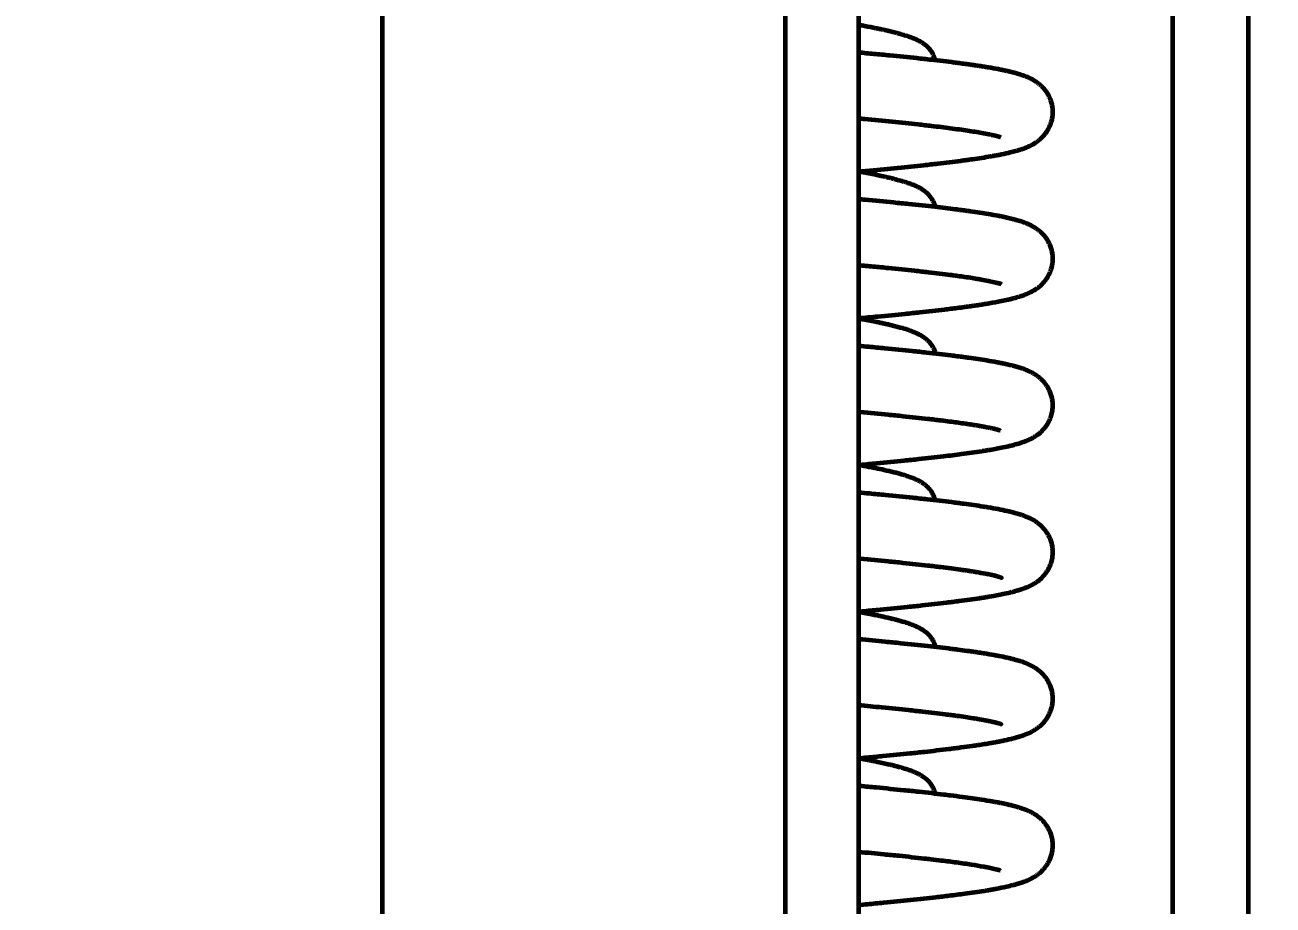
# Model space of a CAD drawing. Header units: millimetres. Extents: x 0 to 840, y 0 to 594.
# Drawn here: x 59.703 to 64.244, y 435.67 to 438.87 of the extents above; entities that cross this region are included whole.
import ezdxf

# ---------------------------------------------------------------- set-up
doc = ezdxf.new("R2010")
doc.units = ezdxf.units.MM
doc.linetypes.add('K5LT_BASIC', pattern=[0])
doc.linetypes.add('K5LT_THIN', pattern=[0])
doc.layers.add('Системный слой', color=7, linetype='Continuous')
doc.styles.add('KDIMTEXTSTYLE', font='GOST_AU.SHX', dxfattribs={"width": 0.96, "oblique": 15, "height": 5})
doc.dimstyles.new('KDIMSTYLE (0.07)', dxfattribs={"dimtxt": 5, "dimasz": 1, "dimexe": 2, "dimexo": 0, "dimgap": 1, "dimtad": 1, "dimlfac": 15, "dimtxsty": 'KDIMTEXTSTYLE', "dimsah": 1, "dimcen": 0, "dimdle": 1, "dimadec": 0, "dimazin": 0, "dimtfac": 0.667, "dimtmove": 0, "dimatfit": 3, "dimfxl": 1, "dimtvp": 1, "dimtolj": 1, "dimtzin": 0, "dimarcsym": 0})

# ---------------------------------------------------------------- blocks, each defined once
blk = doc.blocks.new('KDIMARROW_01')
at = {"layer": 'Системный слой'}
blk.add_hatch(color=0, dxfattribs=at).paths.add_polyline_path([(0, 0), (-5, 0.6583), (-4.5, 0), (-5, -0.6583)])
at = {"layer": 'Системный слой', "color": 0, "linetype": 'K5LT_THIN', "lineweight": 18}
for p, q in [((-4.5, 0), (-5, 0.6583)), ((-5, 0.6583), (0, 0)), ((0, 0), (-5, -0.6583)), ((-5, -0.6583), (-4.5, 0)), ((0, 0), (-1, 0))]:
    blk.add_line(p, q, dxfattribs=at)

msp = doc.modelspace()

# ---------------------------------------------------------------- linework, layer by layer
at = {"layer": 'Системный слой', "color": 5, "linetype": 'K5LT_BASIC', "lineweight": 60, "true_color": 0x0000ff}
for p, q in [((61.00305, 512.31632), (61.00305, 411.74583)), ((62.46971, 512.30589), (62.46971, 411.73474)), ((63.87945, 413.73968), (63.87945, 445.75139)), ((64.15418, 445.75139), (64.15418, 413.77201)), ((62.73638, 445.61806), (62.73638, 413.95986))]:
    msp.add_line(p, q, dxfattribs=at)
for points, knots in [([(63.01486, 438.74172), (63.01483, 438.74189), (63.01479, 438.74207), (63.01417, 438.74521), (63.01347, 438.74794), (63.01133, 438.75483), (63.00987, 438.75852), (63.00688, 438.76483), (63.00544, 438.76749), (63.00259, 438.77225), (63.00093, 438.77473), (62.99774, 438.77907), (62.99598, 438.78127), (62.99252, 438.78525), (62.9907, 438.78716), (62.98568, 438.79211), (62.98256, 438.7948), (62.97723, 438.79898), (62.97533, 438.80037), (62.97115, 438.80327), (62.96908, 438.80461), (62.96471, 438.80731), (62.96243, 438.80864), (62.95503, 438.81274), (62.94976, 438.81532), (62.94161, 438.81896), (62.93895, 438.82009), (62.93057, 438.82351), (62.92472, 438.82569), (62.91541, 438.82892), (62.91212, 438.83002), (62.90079, 438.83366), (62.89243, 438.83613), (62.87974, 438.83963), (62.8758, 438.84068), (62.8594, 438.84493), (62.84623, 438.84807), (62.83032, 438.8516), (62.82845, 438.85201), (62.82278, 438.85325), (62.81894, 438.85407), (62.81026, 438.8559), (62.80538, 438.8569), (62.78737, 438.86054), (62.77373, 438.86316), (62.75196, 438.86716), (62.74425, 438.86854), (62.73638, 438.86993)], [15.2708964, 15.2708964, 15.2708964, 15.2708964, 15.2814512, 15.2814512, 15.4597639, 15.4597639, 15.7178804, 15.7178804, 15.9135565, 15.9135565, 16.108643, 16.108643, 16.3069277, 16.3069277, 16.5097208, 16.5097208, 16.8665158, 16.8665158, 17.0900401, 17.0900401, 17.3260732, 17.3260732, 17.5758836, 17.5758836, 18.1455824, 18.1455824, 18.4264481, 18.4264481, 19.0025335, 19.0025335, 19.3081515, 19.3081515, 20.0282558, 20.0282558, 20.3433594, 20.3433594, 21.3061923, 21.3061923, 21.4337914, 21.4337914, 21.6889895, 21.6889895, 22.0024793, 22.0024793, 22.8263653, 22.8263653, 23.2641921, 23.2641921, 23.2641921, 23.2641921]), ([(62.73638, 438.3374), (62.74038, 438.33776), (62.74436, 438.33813), (62.7582, 438.3394), (62.768, 438.34031), (62.81231, 438.34445), (62.84593, 438.34768), (62.91142, 438.35422), (62.94324, 438.35752), (62.9823, 438.36177), (62.99082, 438.36271), (63.00768, 438.3646), (63.01601, 438.36555), (63.05373, 438.3699), (63.08166, 438.37332), (63.11526, 438.37774), (63.12256, 438.37872), (63.13679, 438.38066), (63.14371, 438.38163), (63.17423, 438.38601), (63.19615, 438.38942), (63.21853, 438.39327), (63.22057, 438.39363), (63.22853, 438.39503), (63.23431, 438.39608), (63.24555, 438.39819), (63.25107, 438.39926), (63.26762, 438.40261), (63.2783, 438.40495), (63.29501, 438.40897), (63.30162, 438.41066), (63.31226, 438.41361), (63.31637, 438.4148), (63.32468, 438.41736), (63.32852, 438.41861), (63.3386, 438.42209), (63.34506, 438.42454), (63.35472, 438.42869), (63.35821, 438.43029), (63.3683, 438.43528), (63.37418, 438.43848), (63.38488, 438.44559), (63.38789, 438.44774), (63.39443, 438.45284), (63.39763, 438.45554), (63.40387, 438.46135), (63.40713, 438.46465), (63.41432, 438.47274), (63.41885, 438.47862), (63.42608, 438.48987), (63.42952, 438.49619), (63.43329, 438.50478), (63.43425, 438.50714), (63.43556, 438.51066), (63.43596, 438.5118), (63.43712, 438.51524), (63.43784, 438.51756), (63.43979, 438.52464), (63.44083, 438.52948), (63.44237, 438.53952), (63.44285, 438.54474), (63.44314, 438.5552), (63.44297, 438.56045), (63.44197, 438.57084), (63.44115, 438.57599), (63.43891, 438.58606), (63.43749, 438.59098), (63.43363, 438.60194), (63.43101, 438.60784), (63.42501, 438.61911), (63.4216, 438.62447), (63.41778, 438.62968), (63.41749, 438.63006), (63.41423, 438.63442), (63.411, 438.63825), (63.40493, 438.64476), (63.40176, 438.64783), (63.39571, 438.65324), (63.39255, 438.65583), (63.38635, 438.66052), (63.38333, 438.66263), (63.37478, 438.66819), (63.37004, 438.67086), (63.36176, 438.67514), (63.35856, 438.67668), (63.35203, 438.67964), (63.3485, 438.68113), (63.34165, 438.68386), (63.33801, 438.68522), (63.32792, 438.68879), (63.32156, 438.6908), (63.31081, 438.69396), (63.30652, 438.69515), (63.29594, 438.69795), (63.28934, 438.69958), (63.2776, 438.7023), (63.27271, 438.70339), (63.2625, 438.70557), (63.25721, 438.70666), (63.24121, 438.70982), (63.23001, 438.71189), (63.21223, 438.71497), (63.20609, 438.716), (63.19353, 438.71805), (63.1871, 438.71907), (63.174, 438.72109), (63.16732, 438.72209), (63.15811, 438.72344), (63.15573, 438.72379), (63.15082, 438.7245), (63.14829, 438.72486), (63.14064, 438.72594), (63.13546, 438.72667), (63.12302, 438.72837), (63.1157, 438.72935), (63.1008, 438.73131), (63.09323, 438.73229), (63.05873, 438.73664), (63.0303, 438.74001), (62.99184, 438.74432), (62.98323, 438.74528), (62.9658, 438.74717), (62.95699, 438.74812), (62.91647, 438.75242), (62.88346, 438.75576), (62.83984, 438.76003), (62.83033, 438.76095), (62.81118, 438.76278), (62.80154, 438.7637), (62.77361, 438.76633), (62.75512, 438.76804), (62.73638, 438.76975)], [17.6514109, 17.6514109, 17.6514109, 17.6514109, 17.7772983, 17.7772983, 18.0899646, 18.0899646, 19.2030802, 19.2030802, 20.3381333, 20.3381333, 20.6607478, 20.6607478, 20.9848758, 20.9848758, 22.1507212, 22.1507212, 22.4818189, 22.4818189, 22.8090733, 22.8090733, 23.9511004, 23.9511004, 24.0673039, 24.0673039, 24.4069544, 24.4069544, 24.7470429, 24.7470429, 25.4603429, 25.4603429, 25.9392161, 25.9392161, 26.2642799, 26.2642799, 26.5715778, 26.5715778, 27.0630792, 27.0630792, 27.3356664, 27.3356664, 27.8157053, 27.8157053, 28.0263359, 28.0263359, 28.2252648, 28.2252648, 28.4161238, 28.4161238, 28.6871599, 28.6871599, 28.9389208, 28.9389208, 29.030365, 29.030365, 29.0734309, 29.0734309, 29.1595627, 29.1595627, 29.3318263, 29.3318263, 29.5120752, 29.5120752, 29.692458, 29.692458, 29.8728064, 29.8728064, 30.0529797, 30.0529797, 30.287323, 30.287323, 30.5294085, 30.5294085, 30.5484005, 30.5484005, 30.7512887, 30.7512887, 30.941529, 30.941529, 31.1378553, 31.1378553, 31.3425172, 31.3425172, 31.707586, 31.707586, 31.9524764, 31.9524764, 32.2173605, 32.2173605, 32.4995814, 32.4995814, 33.0087112, 33.0087112, 33.3282566, 33.3282566, 33.8013984, 33.8013984, 34.1361041, 34.1361041, 34.4753126, 34.4753126, 35.1410374, 35.1410374, 35.4805396, 35.4805396, 35.8183769, 35.8183769, 36.1546751, 36.1546751, 36.2709726, 36.2709726, 36.3927115, 36.3927115, 36.6361892, 36.6361892, 36.9688223, 36.9688223, 37.2999793, 37.2999793, 38.4507249, 38.4507249, 38.7768409, 38.7768409, 39.1017879, 39.1017879, 40.2519159, 40.2519159, 40.5683975, 40.5683975, 40.883783, 40.883783, 41.4741036, 41.4741036, 41.4741036, 41.4741036]), ([(63.25377, 438.46123), (63.25242, 438.4617), (63.25138, 438.46203), (63.24794, 438.46309), (63.24599, 438.46366), (63.23824, 438.46581), (63.23058, 438.46771), (63.21817, 438.47045), (63.21431, 438.47127), (63.20232, 438.47371), (63.1937, 438.47535), (63.16897, 438.47977), (63.1515, 438.48261), (63.11329, 438.48832), (63.09243, 438.49121), (63.04853, 438.4969), (63.02559, 438.49971), (62.99347, 438.50344), (62.98543, 438.50436), (62.96913, 438.5062), (62.96086, 438.50711), (62.92262, 438.5113), (62.89121, 438.51457), (62.82621, 438.52108), (62.79265, 438.52432), (62.75087, 438.52823), (62.74364, 438.5289), (62.73638, 438.52957)], [0, 0, 0, 0, 0.2910511, 0.2910511, 0.5841198, 0.5841198, 1.3557373, 1.3557373, 1.6748991, 1.6748991, 2.2860591, 2.2860591, 3.2956383, 3.2956383, 4.3052176, 4.3052176, 5.2765956, 5.2765956, 5.5937508, 5.5937508, 5.9098311, 5.9098311, 7.0343142, 7.0343142, 8.1433826, 8.1433826, 8.3734093, 8.3734093, 8.3734093, 8.3734093]), ([(63.01486, 438.20841), (63.01443, 438.21062), (63.01392, 438.21279), (63.01268, 438.21728), (63.01184, 438.21984), (63.0095, 438.22609), (63.00747, 438.23045), (63.00332, 438.23787), (63.00093, 438.24148), (62.99682, 438.24691), (62.99519, 438.24888), (62.99166, 438.25283), (62.98999, 438.25456), (62.98626, 438.25816), (62.9845, 438.25974), (62.98153, 438.26224), (62.98051, 438.26307), (62.97568, 438.26687), (62.9719, 438.26948), (62.96592, 438.27325), (62.96364, 438.27461), (62.95904, 438.2772), (62.9567, 438.27845), (62.94881, 438.28246), (62.94334, 438.28493), (62.93481, 438.28846), (62.93188, 438.28962), (62.92326, 438.29289), (62.91738, 438.29495), (62.90788, 438.29806), (62.90441, 438.29915), (62.89329, 438.30254), (62.88529, 438.30481), (62.87293, 438.3081), (62.86887, 438.30915), (62.86057, 438.31123), (62.85633, 438.31227), (62.84765, 438.31434), (62.84323, 438.31536), (62.83506, 438.31722), (62.83134, 438.31805), (62.82293, 438.31988), (62.8182, 438.3209), (62.80857, 438.32291), (62.80367, 438.32391), (62.78211, 438.32825), (62.76458, 438.33156), (62.74292, 438.33544), (62.73966, 438.33602), (62.73638, 438.33659)], [15.2770066, 15.2770066, 15.2770066, 15.2770066, 15.4116474, 15.4116474, 15.5666838, 15.5666838, 15.8501147, 15.8501147, 16.1411407, 16.1411407, 16.3360032, 16.3360032, 16.5367714, 16.5367714, 16.7459133, 16.7459133, 16.8650735, 16.8650735, 17.2837846, 17.2837846, 17.5317871, 17.5317871, 17.7900805, 17.7900805, 18.3788375, 18.3788375, 18.6716961, 18.6716961, 19.2339442, 19.2339442, 19.5433923, 19.5433923, 20.2100357, 20.2100357, 20.5256667, 20.5256667, 20.8415178, 20.8415178, 21.1572127, 21.1572127, 21.4128408, 21.4128408, 21.727157, 21.727157, 22.0406414, 22.0406414, 23.0834015, 23.0834015, 23.2661389, 23.2661389, 23.2661389, 23.2661389]), ([(62.73638, 437.80406), (62.76005, 437.80623), (62.78331, 437.80839), (62.84037, 437.81381), (62.87358, 437.81707), (62.91463, 437.82125), (62.92362, 437.82218), (62.94144, 437.82404), (62.95026, 437.82498), (62.99027, 437.82927), (63.02013, 437.83263), (63.05645, 437.83696), (63.06436, 437.83792), (63.07996, 437.83985), (63.08764, 437.84082), (63.10461, 437.843), (63.11381, 437.84421), (63.13009, 437.84641), (63.13722, 437.84739), (63.15122, 437.84937), (63.15809, 437.85036), (63.17156, 437.85236), (63.17816, 437.85336), (63.18768, 437.85485), (63.1907, 437.85533), (63.20008, 437.85683), (63.2063, 437.85785), (63.22772, 437.86149), (63.24211, 437.86413), (63.26424, 437.86859), (63.27245, 437.87034), (63.28514, 437.87325), (63.28994, 437.8744), (63.30213, 437.87746), (63.30939, 437.87942), (63.32044, 437.8827), (63.32472, 437.88404), (63.33426, 437.88721), (63.33978, 437.8892), (63.34915, 437.89295), (63.35228, 437.89428), (63.35945, 437.89755), (63.3626, 437.89908), (63.37229, 437.90417), (63.3788, 437.90801), (63.38852, 437.91489), (63.39199, 437.91753), (63.39835, 437.92286), (63.40166, 437.92586), (63.40782, 437.93207), (63.41087, 437.93542), (63.41578, 437.94144), (63.41773, 437.944), (63.4233, 437.95193), (63.42675, 437.95765), (63.43273, 437.96977), (63.43524, 437.97594), (63.43881, 437.98738), (63.44005, 437.99238), (63.44192, 438.00262), (63.44254, 438.00781), (63.44314, 438.01826), (63.44311, 438.02351), (63.44241, 438.03391), (63.44174, 438.0391), (63.4398, 438.04918), (63.4385, 438.0542), (63.43545, 438.06373), (63.43363, 438.06839), (63.42957, 438.07733), (63.42731, 438.08162), (63.42157, 438.09123), (63.41793, 438.09636), (63.41393, 438.10131), (63.41364, 438.10167), (63.41021, 438.10583), (63.40686, 438.10944), (63.40064, 438.11555), (63.39743, 438.11842), (63.39133, 438.12347), (63.38814, 438.12588), (63.3819, 438.13026), (63.37887, 438.13223), (63.37012, 438.13754), (63.36523, 438.14011), (63.35673, 438.14421), (63.35345, 438.14568), (63.34679, 438.1485), (63.34316, 438.14994), (63.33612, 438.15258), (63.3324, 438.15389), (63.3223, 438.15725), (63.31607, 438.15913), (63.30531, 438.16214), (63.30088, 438.16332), (63.28992, 438.16611), (63.28307, 438.16773), (63.27093, 438.17045), (63.26588, 438.17153), (63.25539, 438.17369), (63.24996, 438.17477), (63.2331, 438.178), (63.22113, 438.18013), (63.18851, 438.1856), (63.1669, 438.1889), (63.14005, 438.19269), (63.1364, 438.1932), (63.12555, 438.1947), (63.11825, 438.19568), (63.10341, 438.19764), (63.09586, 438.19862), (63.06481, 438.20256), (63.04016, 438.20551), (62.98407, 438.21191), (62.95218, 438.21535), (62.90986, 438.21972), (62.90075, 438.22065), (62.88235, 438.2225), (62.87306, 438.22343), (62.83034, 438.22765), (62.79578, 438.23094), (62.75234, 438.23496), (62.74438, 438.23569), (62.73638, 438.23642)], [16.2624101, 16.2624101, 16.2624101, 16.2624101, 16.9775391, 16.9775391, 18.0525684, 18.0525684, 18.3585298, 18.3585298, 18.6658319, 18.6658319, 19.7704416, 19.7704416, 20.0848766, 20.0848766, 20.4005474, 20.4005474, 20.7947646, 20.7947646, 21.1139544, 21.1139544, 21.4339694, 21.4339694, 21.7554901, 21.7554901, 21.9080828, 21.9080828, 22.2323972, 22.2323972, 23.0546044, 23.0546044, 23.5741965, 23.5741965, 23.8982904, 23.8982904, 24.4178825, 24.4178825, 24.7248323, 24.7248323, 25.1532146, 25.1532146, 25.4162954, 25.4162954, 25.6587466, 25.6587466, 26.0857428, 26.0857428, 26.2913996, 26.2913996, 26.4863348, 26.4863348, 26.6715018, 26.6715018, 26.7957909, 26.7957909, 27.0381243, 27.0381243, 27.2628932, 27.2628932, 27.4292176, 27.4292176, 27.594318, 27.594318, 27.7592234, 27.7592234, 27.9249699, 27.9249699, 28.0926229, 28.0926229, 28.2633046, 28.2633046, 28.4366275, 28.4366275, 28.6726327, 28.6726327, 28.690844, 28.690844, 28.889853, 28.889853, 29.0758661, 29.0758661, 29.2689239, 29.2689239, 29.4709327, 29.4709327, 29.8415529, 29.8415529, 30.0848159, 30.0848159, 30.3479366, 30.3479366, 30.6271294, 30.6271294, 31.1013949, 31.1013949, 31.4124648, 31.4124648, 31.8741363, 31.8741363, 32.197199, 32.197199, 32.5232812, 32.5232812, 33.1890278, 33.1890278, 34.2479185, 34.2479185, 34.4129955, 34.4129955, 34.7323995, 34.7323995, 35.0502074, 35.0502074, 36.0175733, 36.0175733, 37.1506918, 37.1506918, 37.4572892, 37.4572892, 37.7627791, 37.7627791, 38.8493866, 38.8493866, 39.0912523, 39.0912523, 39.0912523, 39.0912523]), ([(63.25625, 437.92698), (63.25561, 437.92726), (63.25627, 437.92699), (63.25324, 437.92812), (63.24985, 437.92921), (63.24431, 437.9308), (63.24177, 437.9315), (63.234, 437.93353), (63.22711, 437.93517), (63.21547, 437.93769), (63.21151, 437.93852), (63.19979, 437.94086), (63.19169, 437.94239), (63.17794, 437.94483), (63.17274, 437.94572), (63.15184, 437.94921), (63.13482, 437.95183), (63.10813, 437.95565), (63.09963, 437.95684), (63.08404, 437.95894), (63.07707, 437.95987), (63.04502, 437.96402), (63.01816, 437.96728), (62.98163, 437.97146), (62.97348, 437.97238), (62.95695, 437.97421), (62.94858, 437.97513), (62.90985, 437.97931), (62.8781, 437.98258), (62.83592, 437.98676), (62.82669, 437.98767), (62.80806, 437.98947), (62.79867, 437.99038), (62.77187, 437.99293), (62.75425, 437.99458), (62.73638, 437.99624)], [0, 0, 0, 0, 0.2395991, 0.2395991, 0.7689943, 0.7689943, 1.0086513, 1.0086513, 1.7166924, 1.7166924, 2.0587812, 2.0587812, 2.6630647, 2.6630647, 3.0089995, 3.0089995, 3.9995145, 3.9995145, 4.441106, 4.441106, 4.7835574, 4.7835574, 5.9828167, 5.9828167, 6.3203518, 6.3203518, 6.656356, 6.656356, 7.8532297, 7.8532297, 8.1841638, 8.1841638, 8.5141946, 8.5141946, 9.1172828, 9.1172828, 9.1172828, 9.1172828]), ([(62.73638, 437.80326), (62.74157, 437.80235), (62.74669, 437.80143), (62.76977, 437.79726), (62.78691, 437.79398), (62.80804, 437.78969), (62.81288, 437.78868), (62.82238, 437.78667), (62.82706, 437.78566), (62.83721, 437.78341), (62.84266, 437.78217), (62.85237, 437.77989), (62.85666, 437.77886), (62.87316, 437.77478), (62.8847, 437.77169), (62.90333, 437.7662), (62.91079, 437.76384), (62.92118, 437.76026), (62.92433, 437.75913), (62.93315, 437.75583), (62.93868, 437.75359), (62.94672, 437.75002), (62.94933, 437.7488), (62.95729, 437.74488), (62.96239, 437.7421), (62.96968, 437.73756), (62.97196, 437.73606), (62.97828, 437.7316), (62.98221, 437.72852), (62.98817, 437.72302), (62.98981, 437.72141), (62.9934, 437.71761), (62.99511, 437.71565), (62.99856, 437.71134), (63.00021, 437.70909), (63.00417, 437.70314), (63.00655, 437.69894), (63.01026, 437.69094), (63.01198, 437.68638), (63.01386, 437.67969), (63.01441, 437.67741), (63.01486, 437.67508)], [18.3763925, 18.3763925, 18.3763925, 18.3763925, 18.6652158, 18.6652158, 19.6953654, 19.6953654, 20.0084335, 20.0084335, 20.3221589, 20.3221589, 20.7044687, 20.7044687, 21.0201254, 21.0201254, 21.9434122, 21.9434122, 22.6166164, 22.6166164, 22.9219503, 22.9219503, 23.4853827, 23.4853827, 23.7698737, 23.7698737, 24.3333062, 24.3333062, 24.5827383, 24.5827383, 25.0400042, 25.0400042, 25.2352625, 25.2352625, 25.4387399, 25.4387399, 25.6356331, 25.6356331, 25.9366411, 25.9366411, 26.2245206, 26.2245206, 26.367018, 26.367018, 26.367018, 26.367018]), ([(62.73638, 437.27073), (62.73879, 437.27095), (62.74119, 437.27117), (62.75348, 437.2723), (62.76329, 437.2732), (62.7828, 437.27502), (62.7925, 437.27593), (62.83642, 437.28009), (62.86969, 437.28335), (62.91083, 437.28753), (62.91984, 437.28846), (62.93771, 437.29032), (62.94656, 437.29125), (62.9867, 437.29554), (63.01668, 437.2989), (63.06804, 437.305), (63.08996, 437.30773), (63.13665, 437.3139), (63.16074, 437.31732), (63.18537, 437.32115), (63.18759, 437.3215), (63.19622, 437.32287), (63.20249, 437.32389), (63.22538, 437.32773), (63.24109, 437.33059), (63.26476, 437.33536), (63.27349, 437.33723), (63.28666, 437.34028), (63.29134, 437.34141), (63.30406, 437.34463), (63.31176, 437.34675), (63.32311, 437.3502), (63.32726, 437.35153), (63.33509, 437.3542), (63.33864, 437.35548), (63.34846, 437.35928), (63.35381, 437.36155), (63.36309, 437.366), (63.36656, 437.36778), (63.37328, 437.37152), (63.37679, 437.37361), (63.38573, 437.37942), (63.39172, 437.38378), (63.39799, 437.38929), (63.39823, 437.38949), (63.39893, 437.39012), (63.3994, 437.39054), (63.40081, 437.39183), (63.40176, 437.39271), (63.40458, 437.39544), (63.40647, 437.39736), (63.4113, 437.40259), (63.41422, 437.40606), (63.41978, 437.41346), (63.42243, 437.41736), (63.42825, 437.42711), (63.43124, 437.43306), (63.43628, 437.44557), (63.43831, 437.45193), (63.44132, 437.46504), (63.44231, 437.47168), (63.44311, 437.4836), (63.44314, 437.48886), (63.44255, 437.49926), (63.44192, 437.50447), (63.44009, 437.51458), (63.43884, 437.51962), (63.43588, 437.5292), (63.4341, 437.5339), (63.43012, 437.5429), (63.42789, 437.54722), (63.42307, 437.55545), (63.42049, 437.55934), (63.41667, 437.56451), (63.41553, 437.566), (63.41152, 437.57098), (63.40848, 437.57436), (63.4011, 437.5819), (63.39635, 437.5861), (63.38879, 437.59207), (63.38564, 437.59435), (63.37937, 437.59859), (63.3764, 437.60043), (63.37001, 437.60416), (63.3672, 437.60568), (63.35782, 437.61047), (63.35199, 437.61304), (63.34274, 437.61678), (63.33904, 437.61818), (63.33179, 437.62077), (63.32812, 437.622), (63.31798, 437.62523), (63.31188, 437.62701), (63.30116, 437.62992), (63.29661, 437.63109), (63.28542, 437.63385), (63.27847, 437.63546), (63.26616, 437.63814), (63.26098, 437.63922), (63.2503, 437.64137), (63.24477, 437.64244), (63.22765, 437.64565), (63.21551, 437.64777), (63.18231, 437.65324), (63.16022, 437.65655), (63.13031, 437.66071), (63.12399, 437.66157), (63.11024, 437.66341), (63.10277, 437.66439), (63.08759, 437.66634), (63.07988, 437.66731), (63.04425, 437.67171), (63.01478, 437.67513), (62.97515, 437.67949), (62.96641, 437.68044), (62.9488, 437.68233), (62.93993, 437.68326), (62.89896, 437.68754), (62.86559, 437.69087), (62.82156, 437.69512), (62.81197, 437.69604), (62.79265, 437.69787), (62.78292, 437.69878), (62.76098, 437.70083), (62.74874, 437.70196), (62.73638, 437.70309)], [17.5558678, 17.5558678, 17.5558678, 17.5558678, 17.6335987, 17.6335987, 17.9538544, 17.9538544, 18.2751691, 18.2751691, 19.422299, 19.422299, 19.7489631, 19.7489631, 20.0770898, 20.0770898, 21.2567992, 21.2567992, 22.2116751, 22.2116751, 23.397165, 23.397165, 23.5160285, 23.5160285, 23.8617679, 23.8617679, 24.8113483, 24.8113483, 25.4023671, 25.4023671, 25.7475573, 25.7475573, 26.3385761, 26.3385761, 26.66555, 26.66555, 26.9739316, 26.9739316, 27.4295534, 27.4295534, 27.6879754, 27.6879754, 27.9313737, 27.9313737, 28.3269803, 28.3269803, 28.3423384, 28.3423384, 28.3730546, 28.3730546, 28.4344871, 28.4344871, 28.5573522, 28.5573522, 28.7513068, 28.7513068, 28.9399852, 28.9399852, 29.1882998, 29.1882998, 29.4223659, 29.4223659, 29.6488976, 29.6488976, 29.8250013, 29.8250013, 30.0019332, 30.0019332, 30.1808344, 30.1808344, 30.3629059, 30.3629059, 30.5479673, 30.5479673, 30.7338587, 30.7338587, 30.8120528, 30.8120528, 31.0066013, 31.0066013, 31.3010476, 31.3010476, 31.5095413, 31.5095413, 31.7282675, 31.7282675, 31.9602818, 31.9602818, 32.4307035, 32.4307035, 32.7191201, 32.7191201, 33.0219235, 33.0219235, 33.514515, 33.514515, 33.8506034, 33.8506034, 34.3431949, 34.3431949, 34.6897696, 34.6897696, 35.0383834, 35.0383834, 35.7477916, 35.7477916, 36.8864325, 36.8864325, 37.184642, 37.184642, 37.5245833, 37.5245833, 37.8632031, 37.8632031, 39.0615772, 39.0615772, 39.3950591, 39.3950591, 39.7245926, 39.7245926, 40.89965, 40.89965, 41.2232196, 41.2232196, 41.5457102, 41.5457102, 41.9445711, 41.9445711, 41.9445711, 41.9445711]), ([(63.25294, 437.39485), (63.25082, 437.39556), (63.25278, 437.39506), (63.24346, 437.39771), (63.24101, 437.39837), (63.23426, 437.40011), (63.22945, 437.40127), (63.22038, 437.4033), (63.2166, 437.40412), (63.20656, 437.4062), (63.1999, 437.4075), (63.18807, 437.4097), (63.18316, 437.41058), (63.17287, 437.41237), (63.16753, 437.41327), (63.16012, 437.41448), (63.15819, 437.41479), (63.15418, 437.41544), (63.15209, 437.41577), (63.14575, 437.41677), (63.14143, 437.41743), (63.13097, 437.41902), (63.12476, 437.41993), (63.10263, 437.42312), (63.08586, 437.4254), (63.05752, 437.42906), (63.04659, 437.43043), (63.02779, 437.43273), (63.02009, 437.43366), (63.00447, 437.4355), (62.99653, 437.43642), (62.95977, 437.44062), (62.92941, 437.44391), (62.88883, 437.44811), (62.87994, 437.44902), (62.86197, 437.45084), (62.8529, 437.45175), (62.81117, 437.45588), (62.77738, 437.4591), (62.74052, 437.46252), (62.73845, 437.46271), (62.73638, 437.4629)], [0, 0, 0, 0, 1.3384837, 1.3384837, 1.692829, 1.692829, 2.282673, 2.282673, 2.6703282, 2.6703282, 3.2601722, 3.2601722, 3.653333, 3.653333, 4.0466616, 4.0466616, 4.1821474, 4.1821474, 4.3256853, 4.3256853, 4.6127611, 4.6127611, 5.0046699, 5.0046699, 5.9707304, 5.9707304, 6.5479931, 6.5479931, 6.9350804, 6.9350804, 7.3204802, 7.3204802, 8.6910842, 8.6910842, 9.0697336, 9.0697336, 9.4472127, 9.4472127, 10.787103, 10.787103, 10.8666494, 10.8666494, 10.8666494, 10.8666494]), ([(63.01485, 437.14176), (63.01462, 437.14296), (63.01437, 437.14414), (63.01343, 437.14808), (63.0125, 437.15123), (63.01056, 437.15672), (63.0094, 437.15951), (63.00695, 437.16468), (63.00564, 437.16714), (63.00203, 437.17321), (62.99982, 437.17637), (62.99567, 437.18165), (62.99408, 437.1835), (62.99126, 437.18656), (62.99021, 437.18764), (62.98725, 437.19057), (62.98537, 437.1923), (62.98151, 437.19561), (62.97949, 437.19723), (62.9736, 437.20168), (62.96964, 437.20432), (62.96338, 437.2081), (62.96119, 437.20935), (62.95649, 437.2119), (62.95416, 437.21309), (62.94657, 437.21682), (62.94122, 437.21917), (62.93286, 437.22257), (62.92995, 437.2237), (62.92052, 437.22721), (62.91385, 437.22949), (62.9034, 437.2328), (62.89986, 437.23388), (62.88639, 437.23787), (62.876, 437.24069), (62.85385, 437.24626), (62.84213, 437.249), (62.81958, 437.25396), (62.80894, 437.25619), (62.79291, 437.25941), (62.78785, 437.26041), (62.77132, 437.2636), (62.75952, 437.26579), (62.74371, 437.26863), (62.74006, 437.26928), (62.73638, 437.26993)], [15.2788848, 15.2788848, 15.2788848, 15.2788848, 15.3499998, 15.3499998, 15.5337924, 15.5337924, 15.7171095, 15.7171095, 15.9017233, 15.9017233, 16.1858678, 16.1858678, 16.3821001, 16.3821001, 16.5053912, 16.5053912, 16.7177298, 16.7177298, 16.9391693, 16.9391693, 17.3760808, 17.3760808, 17.6252667, 17.6252667, 17.8850899, 17.8850899, 18.4456909, 18.4456909, 18.7390388, 18.7390388, 19.3689476, 19.3689476, 19.6801053, 19.6801053, 20.5228096, 20.5228096, 21.3655138, 21.3655138, 22.0600871, 22.0600871, 22.3725168, 22.3725168, 23.0638681, 23.0638681, 23.2688273, 23.2688273, 23.2688273, 23.2688273]), ([(62.73638, 436.7374), (62.7434, 436.73804), (62.75038, 436.73868), (62.76716, 436.74023), (62.77692, 436.74114), (62.79631, 436.74296), (62.80595, 436.74387), (62.84961, 436.74804), (62.88263, 436.7513), (62.92343, 436.7555), (62.93237, 436.75643), (62.95007, 436.75829), (62.95883, 436.75923), (62.99859, 436.76353), (63.02825, 436.7669), (63.06424, 436.77124), (63.07208, 436.7722), (63.08753, 436.77414), (63.09513, 436.77511), (63.1289, 436.7795), (63.15344, 436.78293), (63.17854, 436.78676), (63.1808, 436.78711), (63.18955, 436.78847), (63.19592, 436.78949), (63.20835, 436.79153), (63.21445, 436.79256), (63.2375, 436.79658), (63.25345, 436.79964), (63.27723, 436.80473), (63.28587, 436.80671), (63.29889, 436.80997), (63.3034, 436.81116), (63.31358, 436.81397), (63.3195, 436.81572), (63.3291, 436.81881), (63.33283, 436.82007), (63.34269, 436.82364), (63.34806, 436.82577), (63.35731, 436.82988), (63.36083, 436.83154), (63.36764, 436.83503), (63.37117, 436.83696), (63.37785, 436.84094), (63.38129, 436.84314), (63.39004, 436.84925), (63.39568, 436.85368), (63.40439, 436.86187), (63.40747, 436.86501), (63.4134, 436.87175), (63.41627, 436.87532), (63.4217, 436.88293), (63.42427, 436.88694), (63.42904, 436.89545), (63.43121, 436.89986), (63.43569, 436.91057), (63.43781, 436.91691), (63.441, 436.92998), (63.44208, 436.9366), (63.44317, 436.94994), (63.44318, 436.95664), (63.44228, 436.96843), (63.44155, 436.97361), (63.43952, 436.98365), (63.43818, 436.98866), (63.43505, 436.99814), (63.4332, 437.00278), (63.42906, 437.01166), (63.42677, 437.01592), (63.42184, 437.02401), (63.41921, 437.02783), (63.41558, 437.03259), (63.41466, 437.03375), (63.41087, 437.03839), (63.40784, 437.04173), (63.40042, 437.0492), (63.39565, 437.05336), (63.38807, 437.05927), (63.38492, 437.06153), (63.37864, 437.06571), (63.37567, 437.06754), (63.36928, 437.07123), (63.36646, 437.07274), (63.35703, 437.0775), (63.35115, 437.08007), (63.34184, 437.08379), (63.33812, 437.08518), (63.33084, 437.08776), (63.32714, 437.08899), (63.31696, 437.0922), (63.31082, 437.09398), (63.30003, 437.09688), (63.29546, 437.09805), (63.28623, 437.10031), (63.28143, 437.10143), (63.26614, 437.10486), (63.25539, 437.10706), (63.23263, 437.11142), (63.22058, 437.11356), (63.20175, 437.11672), (63.19544, 437.11774), (63.16757, 437.12214), (63.14444, 437.12549), (63.11241, 437.12979), (63.10496, 437.13077), (63.08983, 437.13272), (63.08214, 437.13369), (63.04664, 437.1381), (63.01729, 437.14151), (62.97778, 437.14587), (62.96906, 437.14682), (62.95141, 437.14872), (62.94249, 437.14966), (62.90151, 437.15395), (62.8682, 437.15728), (62.82422, 437.16153), (62.81464, 437.16245), (62.79534, 437.16428), (62.78563, 437.1652), (62.76282, 437.16732), (62.74966, 437.16854), (62.73638, 437.16975)], [18.5141549, 18.5141549, 18.5141549, 18.5141549, 18.7514776, 18.7514776, 19.0874818, 19.0874818, 19.4246437, 19.4246437, 20.6289179, 20.6289179, 20.9718791, 20.9718791, 21.3162316, 21.3162316, 22.5551984, 22.5551984, 22.9074355, 22.9074355, 23.2613046, 23.2613046, 24.5075337, 24.5075337, 24.6320185, 24.6320185, 24.993657, 24.993657, 25.3564048, 25.3564048, 26.4038889, 26.4038889, 27.0508363, 27.0508363, 27.4052698, 27.4052698, 27.8855798, 27.8855798, 28.2175661, 28.2175661, 28.6978761, 28.6978761, 28.9803002, 28.9803002, 29.2462796, 29.2462796, 29.4946869, 29.4946869, 29.8813307, 29.8813307, 30.0905643, 30.0905643, 30.2922378, 30.2922378, 30.4886998, 30.4886998, 30.6803779, 30.6803779, 30.926872, 30.926872, 31.1648644, 31.1648644, 31.399772, 31.399772, 31.5853881, 31.5853881, 31.7731538, 31.7731538, 31.9643043, 31.9643043, 32.1582977, 32.1582977, 32.3533997, 32.3533997, 32.4185375, 32.4185375, 32.6223466, 32.6223466, 32.9327455, 32.9327455, 33.1521493, 33.1521493, 33.3824294, 33.3824294, 33.6266959, 33.6266959, 34.1244963, 34.1244963, 34.4282867, 34.4282867, 34.7468885, 34.7468885, 35.2645741, 35.2645741, 35.6174437, 35.6174437, 35.9770308, 35.9770308, 36.7256015, 36.7256015, 37.4741723, 37.4741723, 37.8378305, 37.8378305, 39.0451787, 39.0451787, 39.4014855, 39.4014855, 39.7563208, 39.7563208, 41.0109885, 41.0109885, 41.3605003, 41.3605003, 41.7087881, 41.7087881, 42.94039, 42.94039, 43.2794777, 43.2794777, 43.6174209, 43.6174209, 44.0665575, 44.0665575, 44.0665575, 44.0665575]), ([(63.25514, 436.86084), (63.25554, 436.86064), (63.25639, 436.86028), (63.25483, 436.86086), (63.2537, 436.86126), (63.25052, 436.86232), (63.24611, 436.86367), (63.23865, 436.86566), (63.23595, 436.86634), (63.22828, 436.86821), (63.22319, 436.86937), (63.21381, 436.87137), (63.20973, 436.87221), (63.19573, 436.87499), (63.18487, 436.87698), (63.16777, 436.87989), (63.1623, 436.8808), (63.15278, 436.88233), (63.14882, 436.88295), (63.13887, 436.88449), (63.13282, 436.88541), (63.12034, 436.88724), (63.11394, 436.88816), (63.08518, 436.89219), (63.06102, 436.89534), (63.02765, 436.89941), (63.01995, 436.90034), (63.00432, 436.90218), (62.99639, 436.9031), (62.95962, 436.90731), (62.92925, 436.91059), (62.88866, 436.91479), (62.87977, 436.9157), (62.8618, 436.91752), (62.85272, 436.91843), (62.81099, 436.92256), (62.77719, 436.92579), (62.74039, 436.9292), (62.73839, 436.92939), (62.73638, 436.92957)], [0, 0, 0, 0, 0.5417069, 0.5417069, 0.8047338, 0.8047338, 1.4335299, 1.4335299, 1.7456402, 1.7456402, 2.225997, 2.225997, 2.5530138, 2.5530138, 3.2997923, 3.2997923, 3.631599, 3.631599, 3.8594494, 3.8594494, 4.190297, 4.190297, 4.5202825, 4.5202825, 5.6368165, 5.6368165, 5.9633982, 5.9633982, 6.2883237, 6.2883237, 7.4442678, 7.4442678, 7.7635726, 7.7635726, 8.081925, 8.081925, 9.2120225, 9.2120225, 9.2769252, 9.2769252, 9.2769252, 9.2769252]), ([(62.73638, 436.73659), (62.75506, 436.73331), (62.77287, 436.73001), (62.79479, 436.7257), (62.79976, 436.72471), (62.80956, 436.72271), (62.81438, 436.7217), (62.82974, 436.71843), (62.83993, 436.71616), (62.85404, 436.71282), (62.85831, 436.71179), (62.87455, 436.70775), (62.88587, 436.7047), (62.90419, 436.69927), (62.91155, 436.69692), (62.92565, 436.69204), (62.93238, 436.6895), (62.9416, 436.68563), (62.94438, 436.68441), (62.95242, 436.6807), (62.95755, 436.6781), (62.96496, 436.67383), (62.96733, 436.67239), (62.97406, 436.66803), (62.97845, 436.66487), (62.984, 436.66015), (62.98501, 436.65926), (62.98736, 436.65711), (62.98852, 436.656), (62.99165, 436.65284), (62.99337, 436.65097), (62.99801, 436.6455), (63.00068, 436.64189), (63.00544, 436.63429), (63.0077, 436.63002), (63.01059, 436.6233), (63.01172, 436.62023), (63.01318, 436.61553), (63.01373, 436.6135), (63.01443, 436.6105), (63.01466, 436.60946), (63.01486, 436.60841)], [18.3385501, 18.3385501, 18.3385501, 18.3385501, 19.3781868, 19.3781868, 19.6900918, 19.6900918, 20.0032544, 20.0032544, 20.707306, 20.707306, 21.0230169, 21.0230169, 21.9335539, 21.9335539, 22.5995665, 22.5995665, 23.2655791, 23.2655791, 23.5572617, 23.5572617, 24.1193964, 24.1193964, 24.3759059, 24.3759059, 24.8713824, 24.8713824, 24.9906279, 24.9906279, 25.1298144, 25.1298144, 25.3361783, 25.3361783, 25.6564157, 25.6564157, 25.9519317, 25.9519317, 26.1401048, 26.1401048, 26.2638046, 26.2638046, 26.3284154, 26.3284154, 26.3284154, 26.3284154]), ([(62.73638, 436.20406), (62.74673, 436.20501), (62.757, 436.20595), (62.77698, 436.20781), (62.7867, 436.20872), (62.80601, 436.21054), (62.8156, 436.21146), (62.8591, 436.21564), (62.89199, 436.21891), (62.93256, 436.22311), (62.94144, 436.22404), (62.95901, 436.22591), (62.96771, 436.22685), (63.00714, 436.23115), (63.03651, 436.23453), (63.07215, 436.23888), (63.07992, 436.23984), (63.09521, 436.24178), (63.10274, 436.24276), (63.12393, 436.24555), (63.13724, 436.24738), (63.15704, 436.25021), (63.16384, 436.25121), (63.18694, 436.25468), (63.20247, 436.25717), (63.22319, 436.26074), (63.22905, 436.26179), (63.24047, 436.26389), (63.24608, 436.26496), (63.25693, 436.2671), (63.26221, 436.26819), (63.27828, 436.27161), (63.2886, 436.27401), (63.30278, 436.27766), (63.30724, 436.27886), (63.31793, 436.28191), (63.324, 436.28377), (63.33392, 436.28712), (63.33788, 436.28854), (63.34771, 436.2923), (63.35404, 436.29495), (63.36392, 436.29975), (63.36692, 436.3013), (63.37392, 436.30522), (63.37677, 436.30692), (63.38359, 436.31136), (63.38659, 436.31346), (63.39504, 436.31991), (63.40026, 436.32441), (63.40829, 436.33257), (63.41152, 436.33618), (63.41715, 436.34317), (63.42014, 436.3473), (63.42518, 436.35515), (63.42774, 436.35964), (63.43166, 436.36761), (63.43334, 436.37144), (63.43524, 436.37645), (63.43565, 436.37758), (63.43683, 436.381), (63.43756, 436.38331), (63.43956, 436.39035), (63.44063, 436.39516), (63.44248, 436.40661), (63.44303, 436.41329), (63.44306, 436.42663), (63.44254, 436.43329), (63.44072, 436.44495), (63.4396, 436.45001), (63.4368, 436.45983), (63.43512, 436.46461), (63.43128, 436.47378), (63.42912, 436.4782), (63.42444, 436.48658), (63.42189, 436.49059), (63.41895, 436.49474), (63.41863, 436.49518), (63.41561, 436.49933), (63.4127, 436.5029), (63.40563, 436.51082), (63.40105, 436.51525), (63.39191, 436.52311), (63.38713, 436.52668), (63.37924, 436.532), (63.37638, 436.53378), (63.37, 436.5375), (63.36713, 436.53905), (63.36074, 436.54231), (63.35748, 436.54386), (63.3478, 436.54818), (63.34122, 436.55075), (63.33094, 436.55439), (63.32737, 436.55558), (63.31748, 436.55871), (63.31137, 436.56048), (63.30077, 436.56335), (63.2962, 436.56453), (63.28698, 436.5668), (63.28222, 436.56791), (63.26755, 436.57122), (63.25738, 436.57333), (63.24116, 436.57646), (63.23549, 436.57752), (63.21833, 436.58062), (63.20646, 436.58263), (63.18767, 436.58564), (63.18116, 436.58666), (63.16789, 436.58867), (63.16113, 436.58968), (63.15166, 436.59104), (63.1491, 436.59141), (63.14136, 436.59251), (63.13613, 436.59324), (63.12018, 436.59543), (63.10922, 436.59689), (63.09042, 436.59931), (63.08274, 436.60028), (63.04745, 436.60467), (63.01831, 436.60806), (62.9564, 436.6149), (62.92357, 436.61835), (62.88018, 436.62272), (62.87088, 436.62365), (62.85215, 436.62549), (62.84271, 436.62641), (62.80182, 436.63036), (62.76949, 436.63339), (62.73638, 436.63642)], [17.6607194, 17.6607194, 17.6607194, 17.6607194, 17.9867202, 17.9867202, 18.3001396, 18.3001396, 18.6146587, 18.6146587, 19.7395838, 19.7395838, 20.05942, 20.05942, 20.3806346, 20.3806346, 21.5354987, 21.5354987, 21.8645364, 21.8645364, 22.1946256, 22.1946256, 22.8121592, 22.8121592, 23.1469004, 23.1469004, 23.9743189, 23.9743189, 24.3139843, 24.3139843, 24.6539459, 24.6539459, 24.9942699, 24.9942699, 25.709816, 25.709816, 26.0422522, 26.0422522, 26.5218396, 26.5218396, 26.8226447, 26.8226447, 27.3128961, 27.3128961, 27.5661293, 27.5661293, 27.7968835, 27.7968835, 28.0094013, 28.0094013, 28.3280315, 28.3280315, 28.5161584, 28.5161584, 28.6998483, 28.6998483, 28.8809862, 28.8809862, 29.0303374, 29.0303374, 29.0733361, 29.0733361, 29.1593335, 29.1593335, 29.3313282, 29.3313282, 29.5616904, 29.5616904, 29.79115, 29.79115, 29.9713615, 29.9713615, 30.1514633, 30.1514633, 30.3318121, 30.3318121, 30.5131286, 30.5131286, 30.5348928, 30.5348928, 30.7201106, 30.7201106, 30.9955742, 30.9955742, 31.3039605, 31.3039605, 31.5169501, 31.5169501, 31.7447573, 31.7447573, 31.9921882, 31.9921882, 32.5038598, 32.5038598, 32.7966797, 32.7966797, 33.2687633, 33.2687633, 33.5976427, 33.5976427, 33.9316468, 33.9316468, 34.5934402, 34.5934402, 34.9337111, 34.9337111, 35.5955045, 35.5955045, 35.9328597, 35.9328597, 36.2688918, 36.2688918, 36.392208, 36.392208, 36.6388404, 36.6388404, 37.1321052, 37.1321052, 37.4628549, 37.4628549, 38.6241577, 38.6241577, 39.8082655, 39.8082655, 40.126588, 40.126588, 40.4436239, 40.4436239, 41.4867728, 41.4867728, 41.4867728, 41.4867728]), ([(63.25508, 436.32753), (63.25445, 436.32785), (63.25643, 436.32697), (63.2529, 436.3282), (63.25139, 436.3287), (63.24713, 436.33002), (63.24122, 436.33166), (63.2351, 436.33322), (63.2322, 436.33392), (63.22446, 436.33576), (63.2178, 436.33722), (63.20633, 436.33956), (63.20201, 436.34041), (63.1888, 436.34292), (63.17946, 436.34459), (63.16405, 436.34718), (63.15852, 436.34808), (63.13498, 436.35182), (63.11545, 436.35467), (63.08753, 436.35848), (63.08062, 436.3594), (63.06649, 436.36124), (63.05927, 436.36217), (63.02592, 436.36635), (62.99805, 436.36963), (62.96035, 436.37384), (62.95201, 436.37475), (62.93511, 436.37659), (62.92657, 436.3775), (62.88705, 436.38167), (62.85474, 436.38493), (62.79371, 436.39088), (62.76538, 436.39356), (62.73638, 436.39624)], [0, 0, 0, 0, 0.3972956, 0.3972956, 0.5443757, 0.5443757, 0.9004649, 0.9004649, 1.1054289, 1.1054289, 1.6746044, 1.6746044, 1.9974944, 1.9974944, 2.6070467, 2.6070467, 2.931538, 2.931538, 3.9381895, 3.9381895, 4.2596327, 4.2596327, 4.5803767, 4.5803767, 5.7129034, 5.7129034, 6.0284625, 6.0284625, 6.3427252, 6.3427252, 7.462085, 7.462085, 8.3804679, 8.3804679, 8.3804679, 8.3804679]), ([(63.01486, 436.07509), (63.01425, 436.07825), (63.01348, 436.08125), (63.01164, 436.08714), (63.01066, 436.08977), (63.00841, 436.09505), (63.00713, 436.09766), (63.00494, 436.10166), (63.00392, 436.10339), (63.00149, 436.10724), (62.99981, 436.10965), (62.99554, 436.11523), (62.99268, 436.11846), (62.98795, 436.12324), (62.98614, 436.12493), (62.98228, 436.12831), (62.98044, 436.12981), (62.97641, 436.13292), (62.97449, 436.1343), (62.96827, 436.13855), (62.9641, 436.14106), (62.95754, 436.14468), (62.95509, 436.14595), (62.95014, 436.14841), (62.94763, 436.14959), (62.93955, 436.15323), (62.934, 436.15549), (62.9252, 436.15881), (62.92207, 436.15994), (62.91284, 436.16315), (62.90655, 436.16518), (62.89641, 436.16825), (62.89273, 436.16933), (62.88044, 436.17281), (62.87145, 436.17519), (62.85782, 436.17858), (62.85353, 436.17961), (62.83544, 436.18388), (62.82081, 436.18707), (62.80042, 436.19124), (62.79544, 436.19224), (62.78531, 436.19423), (62.78017, 436.19523), (62.76255, 436.19857), (62.74969, 436.20092), (62.73638, 436.20326)], [15.2727163, 15.2727163, 15.2727163, 15.2727163, 15.4662486, 15.4662486, 15.6474079, 15.6474079, 15.8331166, 15.8331166, 15.9602921, 15.9602921, 16.1554502, 16.1554502, 16.4758474, 16.4758474, 16.683036, 16.683036, 16.8980433, 16.8980433, 17.1234224, 17.1234224, 17.5865504, 17.5865504, 17.8492568, 17.8492568, 18.1215961, 18.1215961, 18.6950249, 18.6950249, 18.9958797, 18.9958797, 19.5693085, 19.5693085, 19.8822484, 19.8822484, 20.5940778, 20.5940778, 20.9099198, 20.9099198, 21.900488, 21.900488, 22.2133913, 22.2133913, 22.5255024, 22.5255024, 23.2660493, 23.2660493, 23.2660493, 23.2660493]), ([(62.73638, 435.67073), (62.74742, 435.67174), (62.75837, 435.67275), (62.77902, 435.67467), (62.78873, 435.67558), (62.80802, 435.6774), (62.8176, 435.67831), (62.86104, 435.6825), (62.89388, 435.68577), (62.95753, 435.69237), (62.98829, 435.69571), (63.02582, 435.70001), (63.034, 435.70096), (63.05016, 435.70287), (63.05814, 435.70383), (63.08559, 435.70719), (63.10438, 435.7096), (63.1476, 435.71544), (63.17111, 435.71886), (63.19512, 435.7227), (63.19729, 435.72305), (63.20572, 435.72442), (63.21186, 435.72545), (63.22382, 435.72752), (63.22968, 435.72857), (63.24981, 435.73228), (63.26339, 435.73502), (63.28393, 435.73961), (63.29158, 435.74143), (63.30354, 435.74453), (63.30788, 435.74571), (63.318, 435.74861), (63.32392, 435.75043), (63.3333, 435.75357), (63.3372, 435.75495), (63.34473, 435.75782), (63.348, 435.75913), (63.3588, 435.7638), (63.36527, 435.76694), (63.37578, 435.773), (63.37924, 435.77514), (63.38578, 435.77956), (63.38927, 435.7821), (63.39756, 435.78872), (63.40293, 435.79356), (63.40837, 435.79942), (63.40863, 435.7997), (63.4094, 435.80055), (63.40991, 435.80112), (63.41146, 435.80287), (63.41248, 435.80407), (63.41551, 435.80776), (63.4175, 435.81036), (63.42211, 435.81689), (63.42465, 435.82091), (63.42939, 435.82947), (63.43153, 435.83389), (63.43537, 435.84322), (63.43703, 435.848), (63.43979, 435.85793), (63.44087, 435.86299), (63.44263, 435.87473), (63.4431, 435.88142), (63.44298, 435.89474), (63.44238, 435.9014), (63.44021, 435.91436), (63.43858, 435.92082), (63.435, 435.93159), (63.43315, 435.93622), (63.42901, 435.9451), (63.42671, 435.94936), (63.42178, 435.95744), (63.41913, 435.96127), (63.41577, 435.96567), (63.41512, 435.9665), (63.41166, 435.97081), (63.40868, 435.97415), (63.40281, 435.98018), (63.39962, 435.98314), (63.39181, 435.98986), (63.38689, 435.99352), (63.37899, 435.99883), (63.37604, 436.00066), (63.36965, 436.00437), (63.36682, 436.00588), (63.36038, 436.00915), (63.35726, 436.01062), (63.34777, 436.01485), (63.34135, 436.01736), (63.3314, 436.0209), (63.32772, 436.02213), (63.31989, 436.02462), (63.31609, 436.02576), (63.30582, 436.0287), (63.29929, 436.03042), (63.28804, 436.03321), (63.28327, 436.03434), (63.27127, 436.03705), (63.26405, 436.03859), (63.25117, 436.0412), (63.24565, 436.04227), (63.23441, 436.04439), (63.22862, 436.04544), (63.21059, 436.04861), (63.19793, 436.0507), (63.16292, 436.05617), (63.13948, 436.05952), (63.10042, 436.06471), (63.08587, 436.06657), (63.06299, 436.06939), (63.05502, 436.07036), (63.018, 436.07477), (62.98741, 436.0782), (62.94656, 436.08256), (62.93768, 436.0835), (62.91974, 436.08537), (62.91069, 436.0863), (62.86892, 436.09055), (62.83503, 436.09386), (62.79039, 436.09808), (62.78066, 436.099), (62.76106, 436.10082), (62.7512, 436.10173), (62.73964, 436.10279), (62.73801, 436.10294), (62.73638, 436.10309)], [16.2692635, 16.2692635, 16.2692635, 16.2692635, 16.6029122, 16.6029122, 16.9036186, 16.9036186, 17.2053389, 17.2053389, 18.2843536, 18.2843536, 19.3830578, 19.3830578, 19.6951622, 19.6951622, 20.0092571, 20.0092571, 20.7946866, 20.7946866, 21.9020559, 21.9020559, 22.0133907, 22.0133907, 22.3377772, 22.3377772, 22.6630001, 22.6630001, 23.4876343, 23.4876343, 24.0085988, 24.0085988, 24.323326, 24.323326, 24.7515722, 24.7515722, 25.046377, 25.046377, 25.3196168, 25.3196168, 25.8133169, 25.8133169, 26.0343128, 26.0343128, 26.2432524, 26.2432524, 26.5612499, 26.5612499, 26.5771361, 26.5771361, 26.6089084, 26.6089084, 26.6724531, 26.6724531, 26.7995425, 26.7995425, 26.9746894, 26.9746894, 27.1455908, 27.1455908, 27.313421, 27.313421, 27.4792666, 27.4792666, 27.6896787, 27.6896787, 27.8999401, 27.8999401, 28.1143839, 28.1143839, 28.2854974, 28.2854974, 28.458863, 28.458863, 28.6332878, 28.6332878, 28.6746183, 28.6746183, 28.8539689, 28.8539689, 29.038486, 29.038486, 29.3376403, 29.3376403, 29.5428486, 29.5428486, 29.7606652, 29.7606652, 29.9962797, 29.9962797, 30.4718004, 30.4718004, 30.7555389, 30.7555389, 31.0471847, 31.0471847, 31.5080319, 31.5080319, 31.8288731, 31.8288731, 32.2897202, 32.2897202, 32.6160695, 32.6160695, 32.9423487, 32.9423487, 33.6056568, 33.6056568, 34.687805, 34.687805, 35.294215, 35.294215, 35.6102062, 35.6102062, 36.7382828, 36.7382828, 37.0466715, 37.0466715, 37.3537186, 37.3537186, 38.4471567, 38.4471567, 38.749004, 38.749004, 39.0497777, 39.0497777, 39.0991154, 39.0991154, 39.0991154, 39.0991154]), ([(63.25295, 435.79484), (63.2514, 435.79536), (63.25031, 435.7957), (63.2457, 435.79709), (63.24195, 435.79817), (63.23266, 435.80049), (63.22948, 435.80125), (63.22006, 435.8034), (63.21323, 435.80485), (63.20135, 435.80721), (63.19682, 435.80808), (63.1786, 435.81145), (63.1633, 435.81403), (63.12982, 435.81924), (63.11158, 435.82188), (63.07473, 435.82687), (63.05642, 435.82923), (63.02503, 435.83307), (63.01252, 435.83456), (62.99174, 435.83697), (62.98368, 435.83789), (62.94638, 435.84209), (62.91564, 435.84537), (62.87463, 435.84956), (62.86564, 435.85047), (62.84749, 435.85228), (62.83832, 435.85319), (62.79911, 435.85703), (62.76815, 435.85997), (62.73638, 435.8629)], [0, 0, 0, 0, 0.4127059, 0.4127059, 1.178671, 1.178671, 1.5066568, 1.5066568, 2.1091306, 2.1091306, 2.4537743, 2.4537743, 3.4414156, 3.4414156, 4.4290569, 4.4290569, 5.3000488, 5.3000488, 5.8487594, 5.8487594, 6.1867997, 6.1867997, 7.3886814, 7.3886814, 7.7210881, 7.7210881, 8.0524306, 8.0524306, 9.1245341, 9.1245341, 9.1245341, 9.1245341])]:
    msp.add_open_spline(points, degree=3, knots=knots, dxfattribs=at)

# ---------------------------------------------------------------- dimensions: what is measured, and where the dimension line sits
at = {"layer": 'Системный слой', "color": 7}
msp.add_linear_dim(base=(35.79523, 548.52309), p1=(62.98689, 411.46667), p2=(66.39331, 548.52309), angle=90, location=(35.79523, 479.99488), text='\\H5.0;\\W0.965;\\Q15;\\H5.0;\\W0.965;\\Q15;\\Q15;H', dimstyle='KDIMSTYLE (0.07)', override={"dimexo": 0, "dimblk1": 'KDIMARROW_01', "dimblk2": 'KDIMARROW_01', "dimse1": 0, "dimse2": 0, "dimclrt": 7, "dimtolj": 1}, dxfattribs=at).render()

doc.saveas('drawing.dxf')
